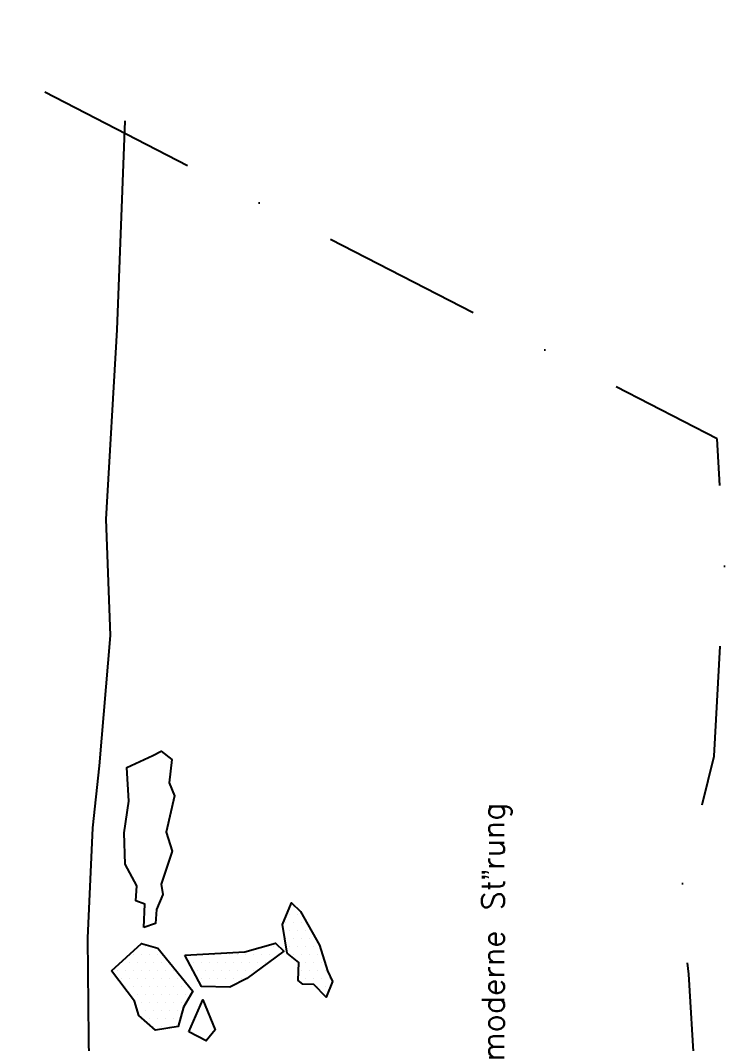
# Model space of a CAD drawing. Header units: metres. Extents: x -1500 to -960, y -1224 to -659.
# Drawn here: x -1070.1 to -960.4, y -1023.8 to -864.3 of the extents above; entities that cross this region are included whole.
import ezdxf

# ---------------------------------------------------------------- set-up
doc = ezdxf.new("R2010")
doc.units = ezdxf.units.M
doc.header["$LTSCALE"] = 25
doc.header["$MEASUREMENT"] = 0
doc.linetypes.add('STRICHPUNKTX2', pattern=[2, 1, -0.5, 0, -0.5])
doc.layers.get('0').update_dxf_attribs({"linetype": 'CONTINUOUS'})
for name, color, linetype in [('BEFUND', 1, 'CONTINUOUS'), ('BEFUNDSCHRAFF', 1, 'CONTINUOUS'), ('GRABUNGSGRENZE', 3, 'STRICHPUNKTX2'), ('STEINE', 4, 'CONTINUOUS'), ('STEINESCHRAFF', 4, 'CONTINUOUS')]:
    doc.layers.add(name, color=color, linetype=linetype)
doc.styles.get("Standard").update_dxf_attribs({"font": 'txt.shx'})

# ---------------------------------------------------------------- blocks, each defined once
blk = doc.blocks.new('*X11')
at = {"color": 0}
for p, q in [((-1027.5, -1002.5), (-1027.5, -1002.5)), ((-1028.125, -1003.75), (-1028.125, -1003.75)), ((-1026.875, -1003.75), (-1026.875, -1003.75)), ((-1028.75, -1005), (-1028.75, -1005)), ((-1028.125, -1006.25), (-1028.125, -1006.25)), ((-1027.5, -1005), (-1027.5, -1005)), ((-1026.875, -1006.25), (-1026.875, -1006.25)), ((-1026.25, -1005), (-1026.25, -1005)), ((-1025.625, -1006.25), (-1025.625, -1006.25)), ((-1028.75, -1007.5), (-1028.75, -1007.5)), ((-1027.5, -1007.5), (-1027.5, -1007.5)), ((-1026.25, -1007.5), (-1026.25, -1007.5)), ((-1025, -1007.5), (-1025, -1007.5)), ((-1050.625, -1008.75), (-1050.625, -1008.75)), ((-1031.875, -1008.75), (-1031.875, -1008.75)), ((-1030.625, -1008.75), (-1030.625, -1008.75)), ((-1028.125, -1008.75), (-1028.125, -1008.75)), ((-1026.875, -1008.75), (-1026.875, -1008.75)), ((-1025.625, -1008.75), (-1025.625, -1008.75)), ((-1024.375, -1008.75), (-1024.375, -1008.75)), ((-1054.375, -1011.25), (-1054.375, -1011.25)), ((-1053.125, -1011.25), (-1053.125, -1011.25)), ((-1052.5, -1010), (-1052.5, -1010)), ((-1051.875, -1011.25), (-1051.875, -1011.25)), ((-1051.25, -1010), (-1051.25, -1010)), ((-1050.625, -1011.25), (-1050.625, -1011.25)), ((-1050, -1010), (-1050, -1010)), ((-1049.375, -1011.25), (-1049.375, -1011.25)), ((-1048.75, -1010), (-1048.75, -1010)), ((-1048.125, -1011.25), (-1048.125, -1011.25)), ((-1046.875, -1011.25), (-1046.875, -1011.25)), ((-1043.125, -1011.25), (-1043.125, -1011.25)), ((-1042.5, -1010), (-1042.5, -1010)), ((-1041.875, -1011.25), (-1041.875, -1011.25)), ((-1041.25, -1010), (-1041.25, -1010)), ((-1040.625, -1011.25), (-1040.625, -1011.25)), ((-1040, -1010), (-1040, -1010)), ((-1039.375, -1011.25), (-1039.375, -1011.25)), ((-1038.75, -1010), (-1038.75, -1010)), ((-1038.125, -1011.25), (-1038.125, -1011.25)), ((-1037.5, -1010), (-1037.5, -1010)), ((-1036.875, -1011.25), (-1036.875, -1011.25)), ((-1036.25, -1010), (-1036.25, -1010)), ((-1035.625, -1011.25), (-1035.625, -1011.25)), ((-1035, -1010), (-1035, -1010)), ((-1034.375, -1011.25), (-1034.375, -1011.25)), ((-1033.75, -1010), (-1033.75, -1010)), ((-1033.125, -1011.25), (-1033.125, -1011.25)), ((-1032.5, -1010), (-1032.5, -1010)), ((-1031.875, -1011.25), (-1031.875, -1011.25)), ((-1031.25, -1010), (-1031.25, -1010)), ((-1030, -1010), (-1030, -1010)), ((-1027.5, -1010), (-1027.5, -1010)), ((-1026.25, -1010), (-1026.25, -1010)), ((-1025.625, -1011.25), (-1025.625, -1011.25)), ((-1025, -1010), (-1025, -1010)), ((-1024.375, -1011.25), (-1024.375, -1011.25)), ((-1023.75, -1010), (-1023.75, -1010)), ((-1023.125, -1011.25), (-1023.125, -1011.25)), ((-1055, -1012.5), (-1055, -1012.5)), ((-1053.75, -1012.5), (-1053.75, -1012.5)), ((-1052.5, -1012.5), (-1052.5, -1012.5)), ((-1051.25, -1012.5), (-1051.25, -1012.5)), ((-1050, -1012.5), (-1050, -1012.5)), ((-1048.75, -1012.5), (-1048.75, -1012.5)), ((-1047.5, -1012.5), (-1047.5, -1012.5)), ((-1046.25, -1012.5), (-1046.25, -1012.5)), ((-1042.5, -1012.5), (-1042.5, -1012.5)), ((-1041.25, -1012.5), (-1041.25, -1012.5)), ((-1040, -1012.5), (-1040, -1012.5)), ((-1038.75, -1012.5), (-1038.75, -1012.5)), ((-1037.5, -1012.5), (-1037.5, -1012.5)), ((-1036.25, -1012.5), (-1036.25, -1012.5)), ((-1035, -1012.5), (-1035, -1012.5)), ((-1033.75, -1012.5), (-1033.75, -1012.5)), ((-1026.25, -1012.5), (-1026.25, -1012.5)), ((-1025, -1012.5), (-1025, -1012.5)), ((-1023.75, -1012.5), (-1023.75, -1012.5)), ((-1022.5, -1012.5), (-1022.5, -1012.5)), ((-1054.375, -1013.75), (-1054.375, -1013.75)), ((-1053.125, -1013.75), (-1053.125, -1013.75)), ((-1051.875, -1013.75), (-1051.875, -1013.75)), ((-1050.625, -1013.75), (-1050.625, -1013.75)), ((-1049.375, -1013.75), (-1049.375, -1013.75)), ((-1048.125, -1013.75), (-1048.125, -1013.75)), ((-1046.875, -1013.75), (-1046.875, -1013.75)), ((-1045.625, -1013.75), (-1045.625, -1013.75)), ((-1041.875, -1013.75), (-1041.875, -1013.75)), ((-1040.625, -1013.75), (-1040.625, -1013.75)), ((-1039.375, -1013.75), (-1039.375, -1013.75)), ((-1038.125, -1013.75), (-1038.125, -1013.75)), ((-1036.875, -1013.75), (-1036.875, -1013.75)), ((-1035.625, -1013.75), (-1035.625, -1013.75)), ((-1025.625, -1013.75), (-1025.625, -1013.75)), ((-1024.375, -1013.75), (-1024.375, -1013.75)), ((-1023.125, -1013.75), (-1023.125, -1013.75)), ((-1021.875, -1013.75), (-1021.875, -1013.75)), ((-1053.75, -1015), (-1053.75, -1015)), ((-1052.5, -1015), (-1052.5, -1015)), ((-1051.25, -1015), (-1051.25, -1015)), ((-1050, -1015), (-1050, -1015)), ((-1048.75, -1015), (-1048.75, -1015)), ((-1047.5, -1015), (-1047.5, -1015)), ((-1046.25, -1015), (-1046.25, -1015)), ((-1045, -1015), (-1045, -1015)), ((-1038.75, -1015), (-1038.75, -1015)), ((-1037.5, -1015), (-1037.5, -1015)), ((-1023.75, -1015), (-1023.75, -1015)), ((-1022.5, -1015), (-1022.5, -1015)), ((-1051.875, -1016.25), (-1051.875, -1016.25)), ((-1051.25, -1017.5), (-1051.25, -1017.5)), ((-1050.625, -1016.25), (-1050.625, -1016.25)), ((-1050, -1017.5), (-1050, -1017.5)), ((-1049.375, -1016.25), (-1049.375, -1016.25)), ((-1048.75, -1017.5), (-1048.75, -1017.5)), ((-1048.125, -1016.25), (-1048.125, -1016.25)), ((-1047.5, -1017.5), (-1047.5, -1017.5)), ((-1046.875, -1016.25), (-1046.875, -1016.25)), ((-1046.25, -1017.5), (-1046.25, -1017.5)), ((-1045.625, -1016.25), (-1045.625, -1016.25)), ((-1045, -1017.5), (-1045, -1017.5)), ((-1044.375, -1016.25), (-1044.375, -1016.25)), ((-1050.625, -1018.75), (-1050.625, -1018.75)), ((-1049.375, -1018.75), (-1049.375, -1018.75)), ((-1048.125, -1018.75), (-1048.125, -1018.75)), ((-1046.875, -1018.75), (-1046.875, -1018.75)), ((-1045.625, -1018.75), (-1045.625, -1018.75)), ((-1050, -1020), (-1050, -1020)), ((-1048.75, -1020), (-1048.75, -1020)), ((-1047.5, -1020), (-1047.5, -1020)), ((-1046.25, -1020), (-1046.25, -1020)), ((-1049.375, -1021.25), (-1049.375, -1021.25)), ((-1048.125, -1021.25), (-1048.125, -1021.25)), ((-1046.875, -1021.25), (-1046.875, -1021.25))]:
    blk.add_line(p, q, dxfattribs=at)

msp = doc.modelspace()

# ---------------------------------------------------------------- linework, layer by layer
at = {"layer": 'BEFUND'}
msp.add_lwpolyline([(-1053.84, -880), (-1055.09, -912.55), (-1056.79, -942.1), (-1056.09, -960.23), (-1057.83, -980.55), (-1058.86, -990.19), (-1059.63, -1007.41), (-1059.49, -1023), (-1058.96, -1054.84), (-1060.26, -1093.34), (-1060.79, -1115.53), (-1060.66, -1147.42)], dxfattribs=at)
at = {"layer": 'GRABUNGSGRENZE', "flags": 128}
msp.add_lwpolyline([(-1252.2, -1095.84), (-1141.57, -1156.7), (-1097.86, -1179.89), (-1042.02, -1199.13), (-1026.22, -1201.43), (-996.38, -1218.67), (-969.37, -1223.87), (-969.28, -1057.51), (-964.44, -1036.94), (-965.94, -1013.02), (-967.35, -1000.73), (-961.95, -979.05), (-960.35, -948.89), (-961.5, -929.54), (-1246.42, -782.71)], dxfattribs=at)
at = {"layer": 'STEINE'}
for points in [[(-1050.85, -1005.74), (-1050.69, -1002.08), (-1052.11, -1001.58), (-1051.96, -999.24), (-1053.78, -995.89), (-1053.93, -991.01), (-1053.22, -986.03), (-1053.52, -980.8), (-1049.45, -978.93), (-1048.18, -978.27), (-1046.51, -979.54), (-1046.92, -983.2), (-1046.06, -985.23), (-1047.38, -990.86), (-1046.47, -993.86), (-1048.15, -998.99), (-1047.9, -1000.61), (-1048.91, -1002.95), (-1049.02, -1005.13), (-1050.85, -1005.74)], [(-1028.5, -1009.77), (-1029.26, -1005.3), (-1027.84, -1001.9), (-1026.47, -1003.27), (-1023.48, -1008.51), (-1022.26, -1012.52), (-1021.45, -1014.14), (-1022.42, -1016.58), (-1024.39, -1014.65), (-1026.07, -1014.6), (-1026.83, -1013.99), (-1026.73, -1011.19), (-1028.5, -1009.77)], [(-1055.88, -1012.49), (-1051.25, -1008.23), (-1048.66, -1008.99), (-1043.24, -1015.65), (-1044.66, -1018.14), (-1045.53, -1021.18), (-1049.03, -1021.74), (-1051.62, -1019.45), (-1052.33, -1017.22), (-1055.88, -1012.49)], [(-1044.45, -1010.06), (-1035.11, -1009.56), (-1030.33, -1008.2), (-1029.06, -1009.42), (-1034.8, -1013.68), (-1037.45, -1015.05), (-1041.86, -1014.94), (-1044.45, -1010.06)], [(-1043.85, -1022), (-1041.66, -1017.02), (-1039.74, -1021.7), (-1041.16, -1023.42), (-1043.85, -1022)]]:
    msp.add_lwpolyline(points, dxfattribs=at)

# ---------------------------------------------------------------- block references
at = {"layer": 'STEINESCHRAFF'}
msp.add_blockref('*X11', (0, 0), dxfattribs=at)

# ---------------------------------------------------------------- texts
at = {"layer": 'BEFUNDSCHRAFF'}
msp.add_text('moderne St”rung', height=3.5, rotation=90, dxfattribs=at).set_placement((-994.69, -1026.61))

doc.saveas('drawing.dxf')
